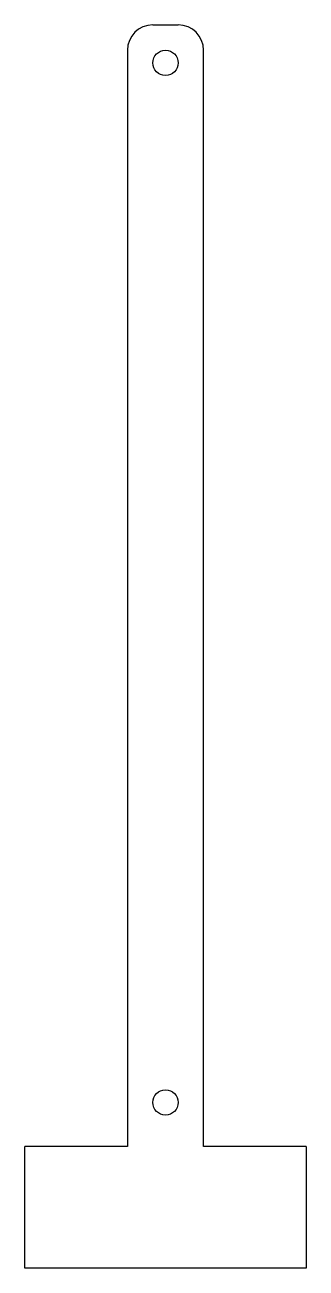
# Model space of a CAD drawing. Header units: millimetres. Extents: x -40 to 70, y -490 to 0.
import ezdxf

# ---------------------------------------------------------------- set-up
doc = ezdxf.new("R2010")
doc.units = ezdxf.units.MM

msp = doc.modelspace()

# ---------------------------------------------------------------- linework, layer by layer
at = {"color": 7, "linetype": 'Continuous', "lineweight": 25}
for p, q in [((10, 0), (20, 0)), ((0, -10), (0, -442.36)), ((30, -442.36), (30, -10)), ((-40.36, -490.36), (-40.36, -442.36)), ((0, -442.36), (-40.36, -442.36)), ((70.36, -442.36), (30, -442.36)), ((70.36, -442.36), (70.36, -490.36)), ((70.36, -490.36), (-40.36, -490.36))]:
    msp.add_line(p, q, dxfattribs=at)
for centre in [(15, -15), (15, -425)]:
    msp.add_circle(centre, 5, dxfattribs=at)
for centre, start, end in [((10, -10), 90, 180), ((20, -10), 0, 90)]:
    msp.add_arc(centre, 10, start, end, dxfattribs=at)

doc.saveas('drawing.dxf')
